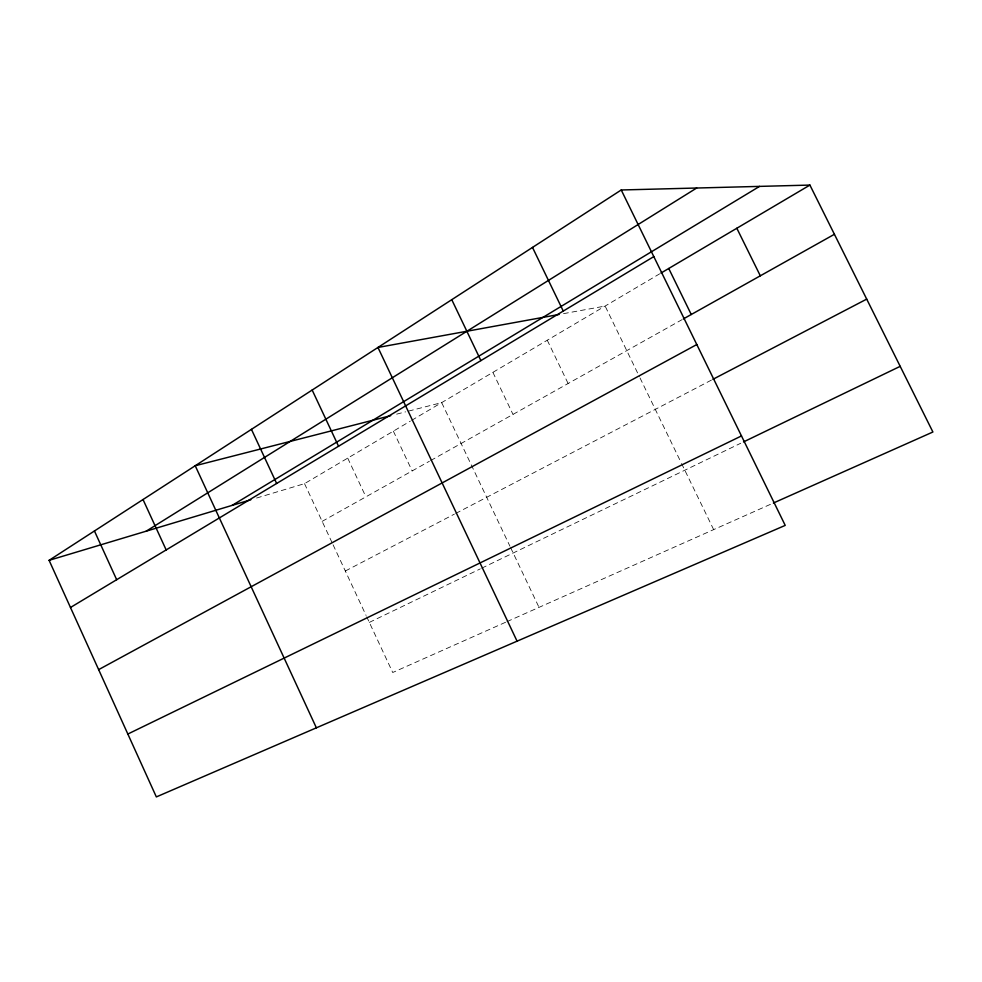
<?xml version="1.0" encoding="UTF-8"?>
<svg xmlns="http://www.w3.org/2000/svg" width="982" height="982" viewBox="0 0 982 982"><rect width="100%" height="100%" fill="white"/><g stroke="black" fill="none" stroke-linecap="round" stroke-linejoin="round"><path stroke-width="0.74" stroke-dasharray="4.91 3.68" d="M256.597 498.034L304.518 483.647L410.341 421.131M411.642 420.357L659.646 273.843M322.133 521.368L429.355 461.282M430.668 460.546L682.048 319.666M345.32 571.008L454.371 514.138M455.722 513.439L711.557 380.034M369.33 622.392L480.296 568.873M481.659 568.21L740.759 443.238M505.583 622.269L392.726 672.51L366.728 616.831M506.97 621.643L771.975 503.656M396.667 414.146L405.578 411.863M408.549 411.102L441.679 402.62L509.94 546.213M563.533 313.639L605.133 306.065L639.368 376.597M640.031 377.96L680.882 462.105M681.533 463.467L713.656 529.617M547.269 340.238L568.124 383.52M492.89 372.362L512.997 414.404M510.591 547.575L539.02 607.379M393.365 431.159L412.145 470.918M347.714 458.128L365.905 496.843M304.518 483.647L332.444 543.427M333.082 544.801L366.077 615.444"/><path stroke-width="1.47" d="M621.238 189.98L785.219 525.395L156.347 796.918L49.1 560.329L621.238 189.98L809.904 185.082L932.9 432.006L773.374 503.03M146.208 531.176L696.668 188.028M232.133 505.374L759.54 186.396M70.483 607.49L653.803 256.597M660.947 273.082L809.904 185.082M683.362 318.929L834.418 234.281M98.642 669.626L696.803 344.535M712.895 379.334L866.713 299.117M127.844 734.033L741.484 435.934M743.497 441.925L900.187 366.347M49.1 560.329L250.84 499.764M390.726 415.668L195.222 465.738L316.376 727.822M559.114 314.449L377.96 347.456L517.072 641.172M736.831 228.254L760.313 275.819M668.742 268.479L691.267 314.51M532.502 247.415L563.263 311.061M451.757 299.682L480.898 360.603M312.166 390.038L338.545 446.233M251.441 429.355L276.642 483.475M143.028 499.531L166.167 549.932M94.444 530.98L116.674 579.711"/></g></svg>
